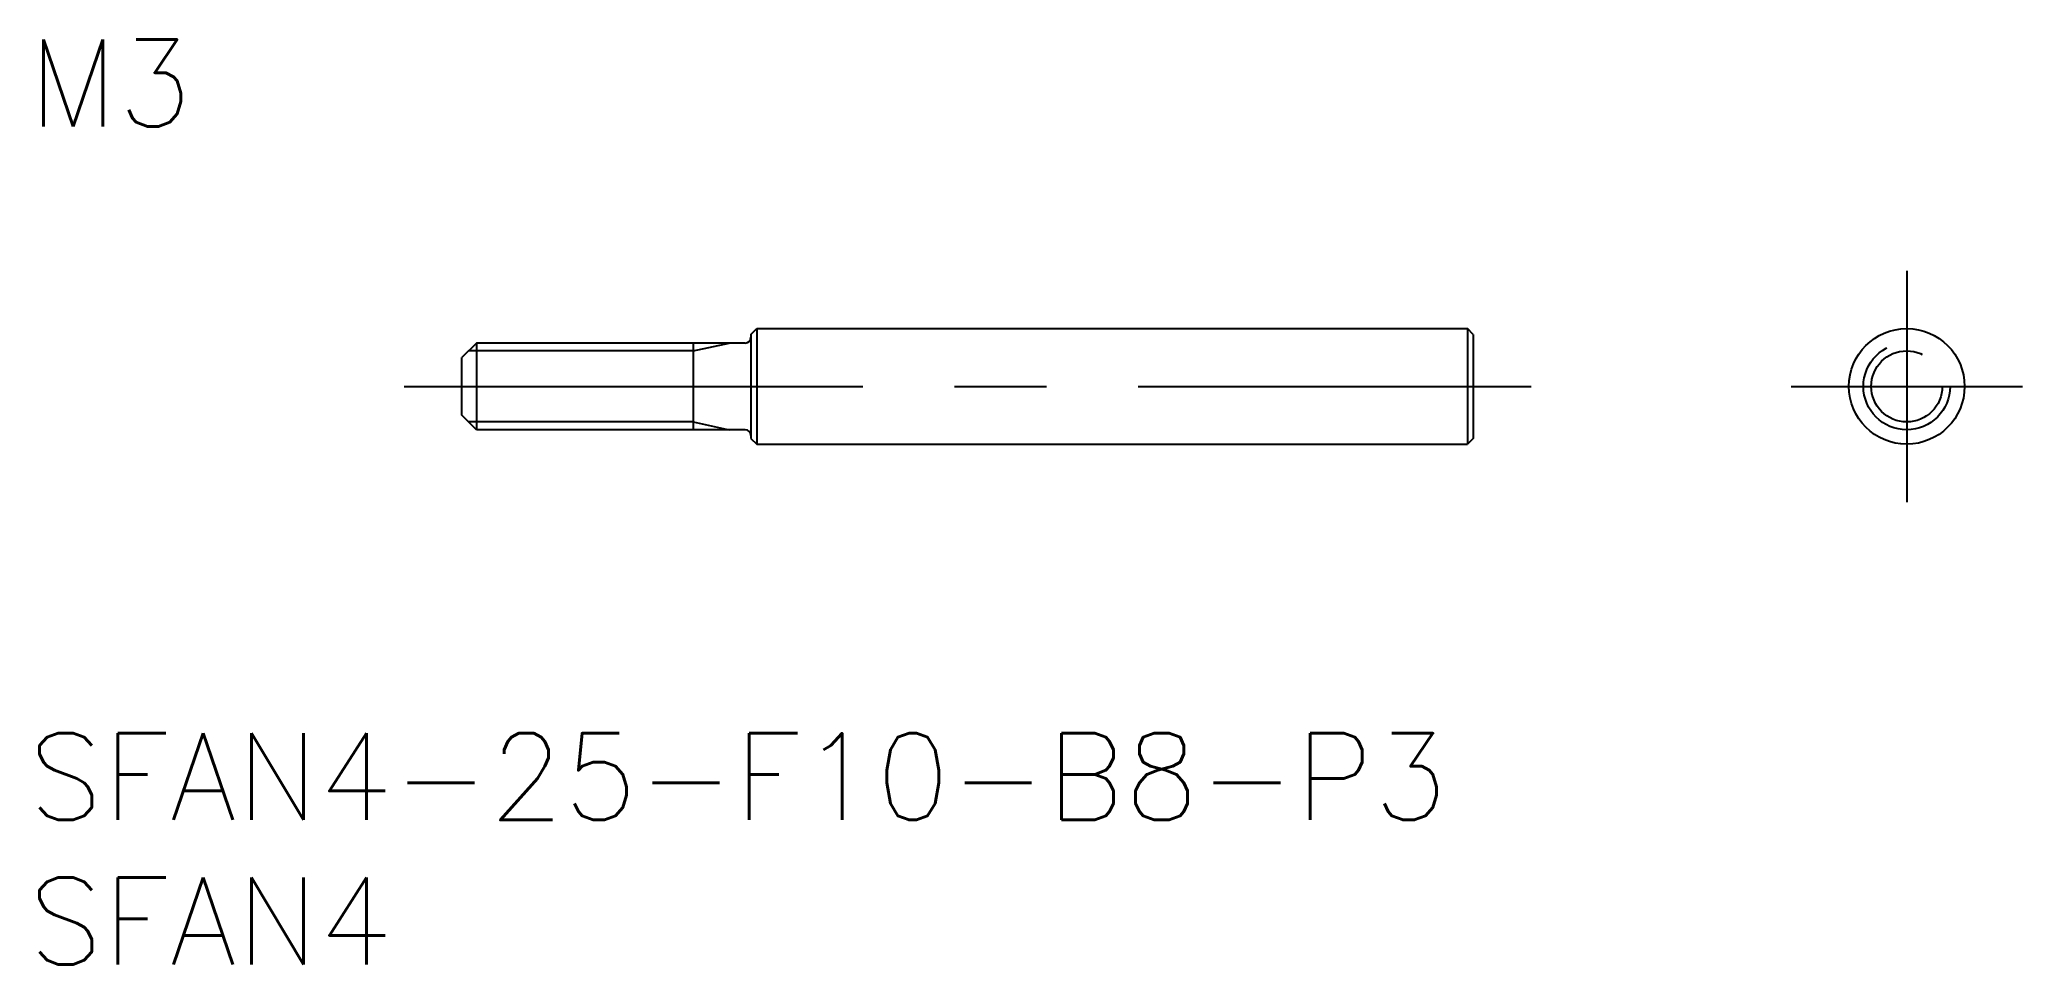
# Model space of a CAD drawing. Extents: x 0.4 to 69, y -8 to 24.
import ezdxf

# ---------------------------------------------------------------- set-up
doc = ezdxf.new("R2010")
doc.units = 0
doc.header["$LTSCALE"] = 0.5
doc.linetypes.add('CENTER', pattern=[50.8, 31.75, -6.35, 6.35, -6.35])
doc.linetypes.add('DASHED', pattern=[19.05, 12.7, -6.35])
for name, color, linetype in [('MSM_CENTER', 1, 'CENTER'), ('MSM_CONTINUOUS', 7, 'CONTINUOUS'), ('MSM_DASHED', 4, 'DASHED'), ('MSM_NARROW', 5, 'CONTINUOUS'), ('MSM_PART_NUMBER', 7, 'CONTINUOUS')]:
    doc.layers.add(name, color=color, linetype=linetype)
doc.styles.get("Standard").update_dxf_attribs({"font": 'txt.shx', "height": 1, "bigfont": 'bigfont.shx'})

# ---------------------------------------------------------------- blocks, each defined once
blk = doc.blocks.new('*U4')
at = {"layer": 'MSM_PART_NUMBER'}
blk.add_text('SFAN4-25-F10-B8-P3', height=3, dxfattribs=at).set_placement((0, -3))
blk = doc.blocks.new('*U5')
at = {"layer": 'MSM_PART_NUMBER'}
blk.add_text('SFAN4', height=3, dxfattribs=at).set_placement((0, -8))
blk = doc.blocks.new('*U6')
at = {"layer": 'MSM_PART_NUMBER'}
blk.add_text('M3', height=3, dxfattribs=at).set_placement((0, 21))

msp = doc.modelspace()

# ---------------------------------------------------------------- linework, layer by layer
at = {"layer": 'MSM_CENTER'}
for p, q in [((65, 16), (65, 8)), ((13, 12), (52, 12)), ((61, 12), (69, 12))]:
    msp.add_line(p, q, dxfattribs=at)
at = {"layer": 'MSM_CONTINUOUS'}
for p, q in [((25, 13.8), (25.2, 14)), ((25, 13.8), (25, 10.2)), ((25.2, 14), (49.8, 14)), ((25.2, 14), (25.2, 10)), ((49.8, 14), (49.8, 10)), ((50, 13.8), (49.8, 14)), ((50, 13.8), (50, 10.2)), ((15.5, 13.5), (15, 13)), ((24.8, 13.5), (15.5, 13.5)), ((15.5, 13.5), (15.5, 10.5)), ((23, 13.5), (23, 10.5)), ((15, 11), (15, 13)), ((15.5, 10.5), (15, 11)), ((24.8, 10.5), (15.5, 10.5)), ((25, 10.2), (25.2, 10)), ((25.2, 10), (49.8, 10)), ((50, 10.2), (49.8, 10))]:
    msp.add_line(p, q, dxfattribs=at)
msp.add_circle((65, 12), 2, dxfattribs=at)
for centre, start, end in [((24.8, 13.7), 270, 0), ((24.8, 10.3), 0, 90)]:
    msp.add_arc(centre, 0.2, start, end, dxfattribs=at)
at = {"layer": 'MSM_DASHED'}
for radius in [1.5, 1.23]:
    msp.add_circle((65, 12), radius, dxfattribs=at)
at = {"layer": 'MSM_NARROW'}
for p, q in [((23, 13.23), (15.23, 13.23)), ((23, 13.23), (24.25, 13.5)), ((23, 10.771), (15.23, 10.771)), ((23, 10.771), (24.25, 10.5))]:
    msp.add_line(p, q, dxfattribs=at)

# ---------------------------------------------------------------- block references
at = {"layer": 'MSM_CONTINUOUS'}
for name in ['*U6', '*U4', '*U5']:
    msp.add_blockref(name, (0, 0), dxfattribs=at)

doc.saveas('drawing.dxf')
